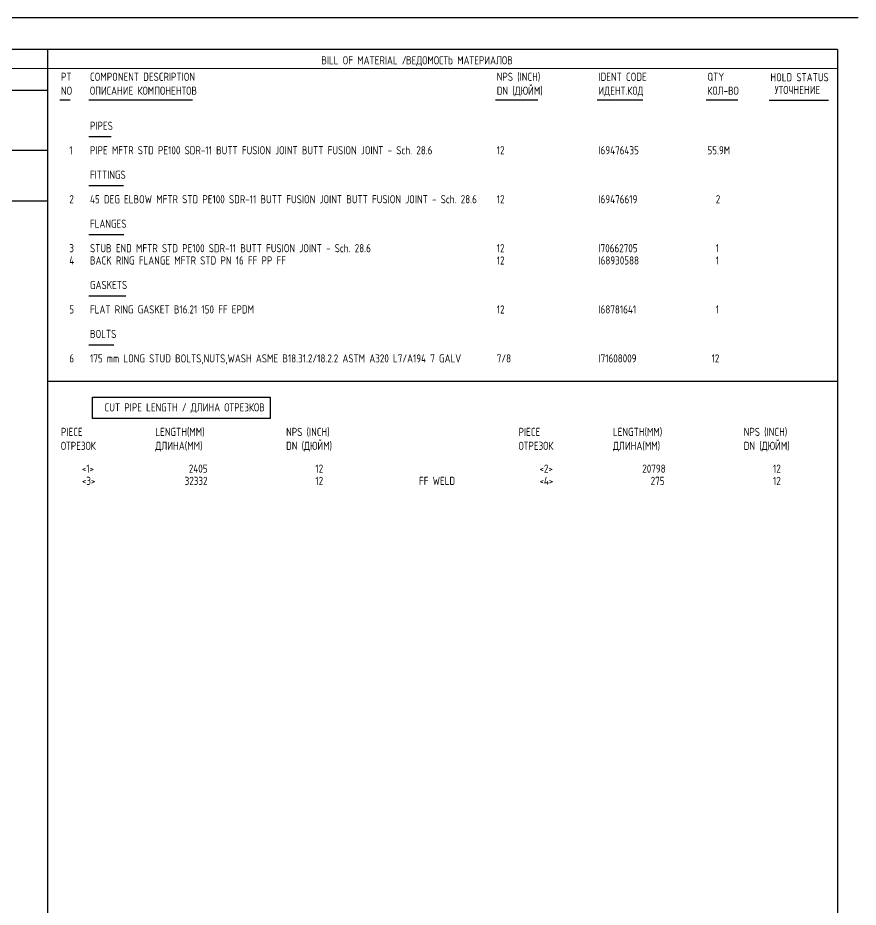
# Model space of a CAD drawing. Extents: x -1005 to 594, y -998 to 420.
# Drawn here: x 395.7 to 594, y 210 to 420 of the extents above; entities that cross this region are included whole.
import ezdxf

# ---------------------------------------------------------------- set-up
doc = ezdxf.new("R2010")
doc.units = 0
doc.styles.add('TTFN17', font='GOST type A')

msp = doc.modelspace()

# ---------------------------------------------------------------- linework, layer by layer
at = {"layer": 'GT_1', "flags": 128}
for points in [[(594, 420), (0, 420)], [(589.1, 412.5), (25.4, 412.5)], [(402.7, 412.5), (402.7, 7.5)], [(589.1, 412.5), (589.1, 7.5)], [(589.1, 408), (162.7, 407.9)], [(190.3, 402.9), (402.7, 402.9)], [(408.046, 400.531), (405.557, 400.531)], [(436.894, 400.531), (412.414, 400.531)], [(518.373, 400.531), (508.414, 400.531)], [(543.202, 400.531), (532.414, 400.531)], [(565.597, 400.531), (558.129, 400.531)], [(587, 400.5), (573, 400.5)], [(417.669, 391.854), (412.414, 391.854)], [(402.7, 388.7), (226.9, 388.7)], [(420.573, 380.289), (412.414, 380.289)], [(402.7, 376.7), (25.4, 376.7)], [(420.713, 368.724), (412.414, 368.724)], [(421.128, 354.269), (412.414, 354.269)], [(418.36, 342.704), (412.414, 342.704)], [(402.7, 334.19), (589, 334.19)], [(413.271, 330.405), (455.204, 330.405), (455.204, 325.357), (413.271, 325.357), (413.271, 330.405)]]:
    msp.add_lwpolyline(points, dxfattribs=at)

# ---------------------------------------------------------------- texts
at = {"layer": 'GT_1', "style": 'TTFN17'}
for s, p in [('BILL OF MATERIAL /', (467.289, 409)), ('ВЕДОМОСТЬ МАТЕРИАЛОВ', (487.289, 409)), ('PT', (405.846, 405.109)), ('COMPONENT DESCRIPTION', (412.703, 405.109)), ('NPS (INCH)', (508.703, 405.109)), ('IDENT CODE', (532.703, 405.109)), ('QTY', (558.417, 405.109)), ('HOLD STATUS', (573.289, 405)), ('NO', (405.846, 401.822)), ('ОПИСАНИЕ КОМПОНЕНТОВ', (412.703, 401.822)), ('DN (ДЮЙМ)', (508.703, 401.822)), ('ИДЕНТ.КОД', (532.703, 401.822)), ('КОЛ-ВО', (558.417, 401.822)), ('УТОЧНЕНИЕ', (574.289, 402)), ('PIPES', (412.703, 393.544)), ('  1', (405.846, 387.762)), ('PIPE MFTR STD PE100 SDR-11 BUTT FUSION JOINT BUTT FUSION JOINT - Sch. 28.6', (412.703, 387.762)), ('12', (508.703, 387.762)), ('I69476435', (532.703, 387.762)), ('55.9M', (558.417, 387.762)), ('FITTINGS', (412.703, 381.98)), ('  2', (405.846, 376.197)), ('45 DEG ELBOW MFTR STD PE100 SDR-11 BUTT FUSION JOINT BUTT FUSION JOINT - Sch. 28.6', (412.703, 376.197)), ('12', (508.703, 376.197)), ('I69476619', (532.703, 376.197)), ('  2', (558.417, 376.197)), ('FLANGES', (412.703, 370.415)), ('  3', (405.846, 364.633)), ('STUB END MFTR STD PE100 SDR-11 BUTT FUSION JOINT - Sch. 28.6', (412.703, 364.633)), ('12', (508.703, 364.633)), ('I70662705', (532.703, 364.633)), ('  1', (558.417, 364.633)), ('  4', (405.846, 361.741)), ('BACK RING FLANGE MFTR STD PN 16 FF PP FF', (412.703, 361.741)), ('12', (508.703, 361.741)), ('I68930588', (532.703, 361.741)), ('  1', (558.417, 361.741)), ('GASKETS', (412.703, 355.959)), ('  5', (405.846, 350.177)), ('FLAT RING GASKET B16.21 150 FF EPDM', (412.703, 350.177)), ('12', (508.703, 350.177)), ('I68781641', (532.703, 350.177)), ('  1', (558.417, 350.177)), ('BOLTS', (412.703, 344.395)), ('  6', (405.846, 338.612)), ('175 mm LONG STUD BOLTS,NUTS,WASH ASME B18.31.2/18.2.2 ASTM A320 L7/A194 7 GALV', (412.703, 338.612)), ('7/8', (508.703, 338.612)), ('I71608009', (532.703, 338.612)), (' 12', (558.417, 338.612)), ('CUT PIPE LENGTH / ДЛИНА ОТРЕЗКОВ', (416.132, 327.048)), ('PIECE', (405.846, 321.265)), ('LENGTH(MM)', (428.132, 321.265)), ('NPS (INCH)', (458.989, 321.265)), ('PIECE', (513.846, 321.265)), ('LENGTH(MM)', (536.132, 321.265)), ('NPS (INCH)', (566.989, 321.265)), ('ОТРЕЗОК', (405.846, 317.979)), ('ДЛИНА(MM)', (428.132, 317.979)), ('DN (ДЮЙМ)', (458.989, 317.979)), ('ОТРЕЗОК', (513.846, 317.979)), ('ДЛИНА(MM)', (536.132, 317.979)), ('DN (ДЮЙМ)', (566.989, 317.979)), ('     <1>', (405.846, 312.592)), ('        2405', (428.132, 312.592)), ('       12', (458.989, 312.592)), ('     <2>', (513.846, 312.592)), ('       20798', (536.132, 312.592)), ('       12', (566.989, 312.592)), ('     <3>', (405.846, 309.701)), ('       32332', (428.132, 309.701)), ('       12', (458.989, 309.701)), ('    FF WELD', (486.417, 309.701)), ('     <4>', (513.846, 309.701)), ('         275', (536.132, 309.701)), ('       12', (566.989, 309.701))]:
    msp.add_text(s, height=1.925, dxfattribs=at).set_placement(p)

doc.saveas('drawing.dxf')
